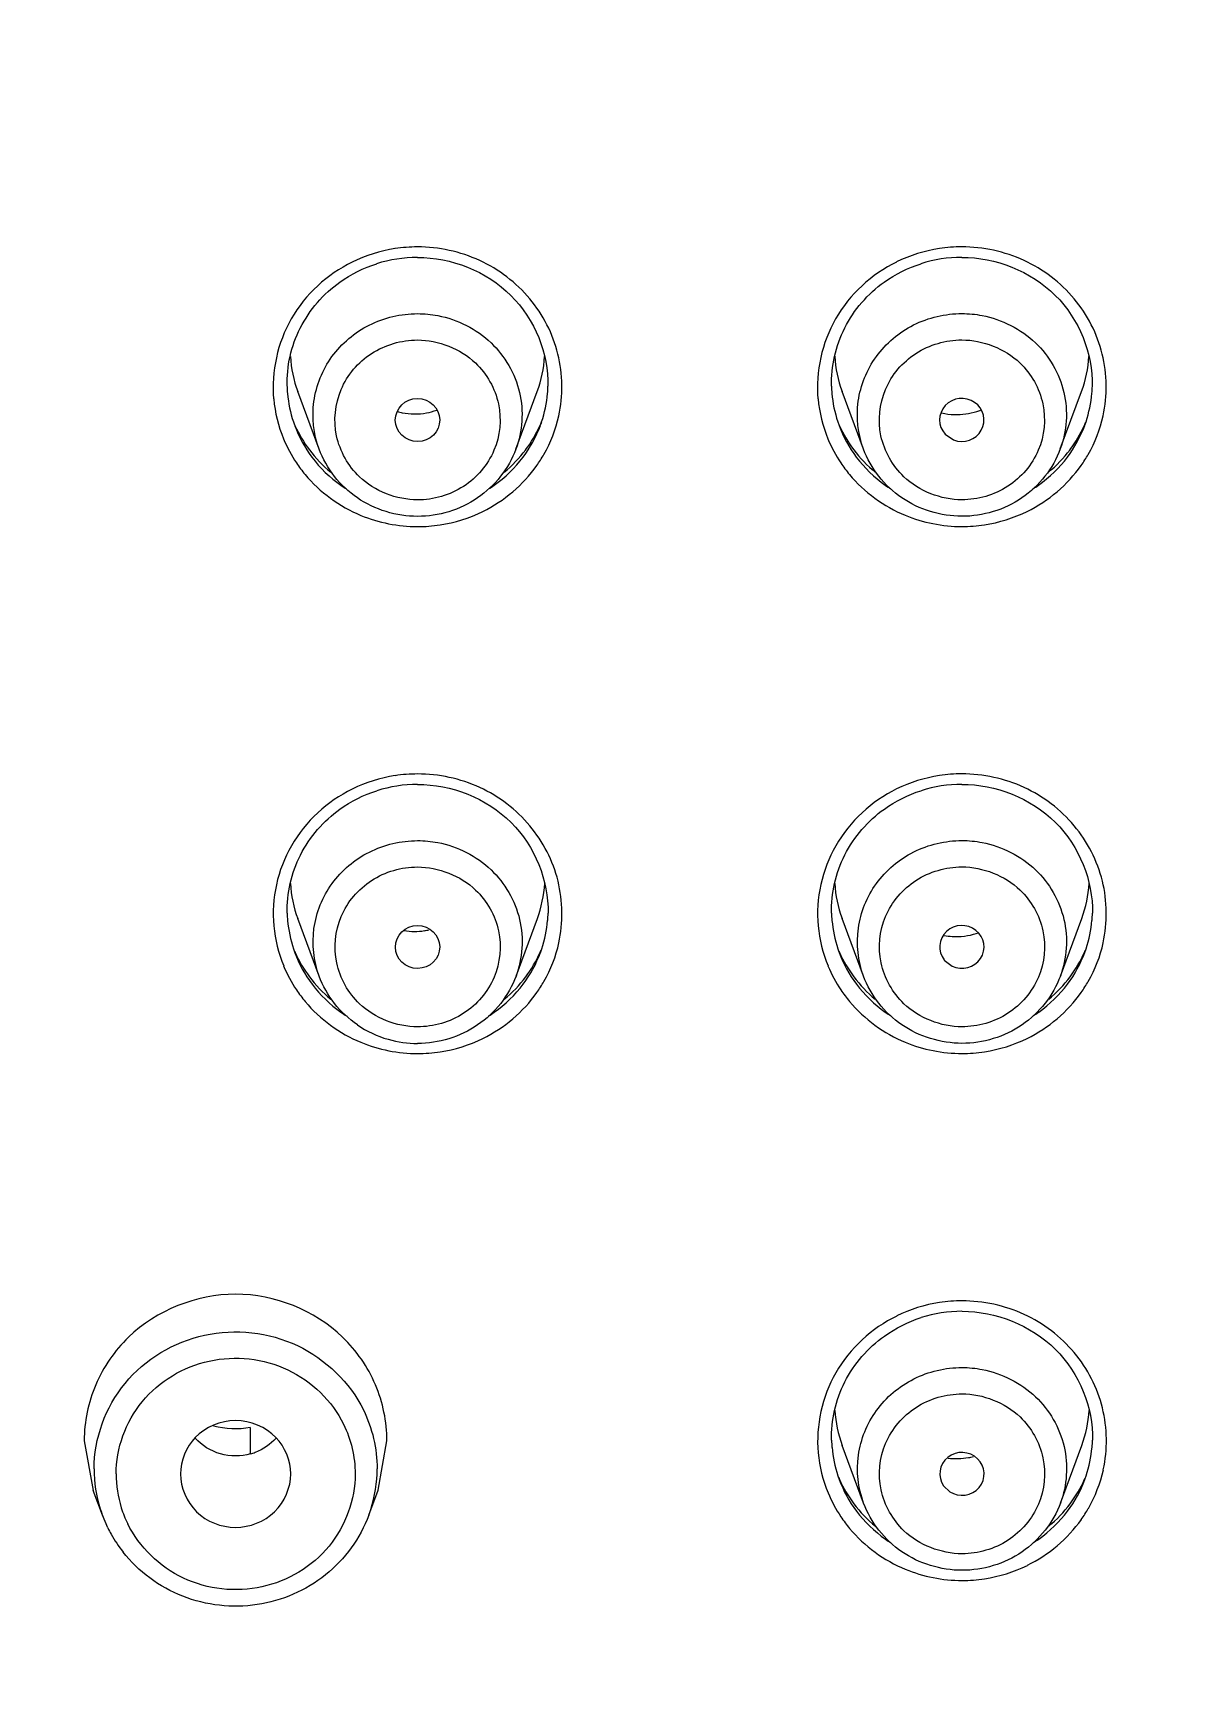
# Model space of a CAD drawing. Extents: x 4680 to 5808, y -3 to 824.
# Drawn here: x 5200.32 to 5216.01, y 560.05 to 582.48 of the extents above; entities that cross this region are included whole.
import ezdxf

# ---------------------------------------------------------------- set-up
doc = ezdxf.new("R2010")
doc.units = 0
doc.header["$LTSCALE"] = 4
doc.header["$MEASUREMENT"] = 0
for name, color, linetype in [('F3A55-R01_DXF_CONTINUOUS_LINE', 7, 'CONTINUOUS'), ('F3A55-R02_DXF_CONTINUOUS_LINE', 7, 'CONTINUOUS'), ('F3A55-R05_DXF_CONTINUOUS_LINE', 7, 'CONTINUOUS')]:
    doc.layers.add(name, color=color, linetype=linetype)

msp = doc.modelspace()

# ---------------------------------------------------------------- linework, layer by layer
at = {"layer": 'F3A55-R01_DXF_CONTINUOUS_LINE', "color": 9, "linetype": 'Continuous'}
for points, knots in [([(5208.603, 604.42), (5212.915, 603.719), (5221.405, 601.45), (5233.139, 595.564), (5243.376, 587.456), (5251.664, 577.468), (5257.642, 566.031), (5261.049, 553.636), (5261.733, 540.831), (5260.353, 532.385), (5259.226, 528.295)], [0, 0, 0, 0, 0.127243, 0.253926, 0.379839, 0.504913, 0.62922, 0.752956, 0.876436, 1, 1, 1, 1]), ([(5260.701, 541.59), (5260.702, 548.649), (5258.08, 562.95), (5246.804, 581.613), (5229.646, 595.364), (5215.659, 600.149), (5208.494, 601.312)], [0, 0, 0, 0, 0.246653, 0.495135, 0.746378, 1, 1, 1, 1]), ([(5136.653, 541.394), (5136.652, 545.286), (5137.446, 553.103), (5140.973, 564.353), (5146.701, 574.72), (5154.403, 583.801), (5163.787, 591.248), (5178.025, 598.619), (5198.143, 602.507), (5218.262, 598.624), (5232.504, 591.262), (5241.888, 583.814), (5249.597, 574.74), (5255.327, 564.374), (5258.858, 553.126), (5259.654, 545.309), (5259.654, 541.417)], [0, 0, 0, 0, 0.061575, 0.123304, 0.185315, 0.247693, 0.310467, 0.373601, 0.500005, 0.626397, 0.689539, 0.752312, 0.814687, 0.876699, 0.938429, 1, 1, 1, 1])]:
    msp.add_open_spline(points, degree=3, knots=knots, dxfattribs=at)
at = {"layer": 'F3A55-R02_DXF_CONTINUOUS_LINE', "color": 7, "linetype": 'Continuous'}
for p, q in [((5203.274, 563.525), (5203.274, 563.179)), ((5201.016, 563.346), (5201.138, 562.672)), ((5205.01, 562.673), (5205.131, 563.346)), ((5201.264, 562.334), (5201.138, 562.672)), ((5204.885, 562.334), (5205.01, 562.673)), ((5201.337, 562.163), (5201.264, 562.334))]:
    msp.add_line(p, q, dxfattribs=at)
at = {"layer": 'F3A55-R02_DXF_CONTINUOUS_LINE', "color": 9, "linetype": 'Continuous'}
for centre, radius, start, end in [((5205.547, 577.556), 2.02, 98.7151, 116.0871), ((5205.547, 577.546), 2.03, 90.0145, 98.682), ((5212.947, 577.557), 2.02, 98.7151, 116.0871), ((5212.947, 577.547), 2.03, 90.0145, 98.682), ((5205.446, 577.679), 1.862, 185.2102, 202.5484), ((5212.846, 577.68), 1.862, 185.2102, 202.5484), ((5205.479, 577.743), 1.709, 200.4537, 216.88), ((5205.615, 577.743), 1.709, 323.1362, 339.5625), ((5205.636, 577.685), 1.876, 330.26, 347.5483), ((5212.879, 577.744), 1.709, 200.4537, 216.88), ((5213.015, 577.744), 1.709, 323.1362, 339.5625), ((5213.036, 577.686), 1.876, 330.26, 347.5483), ((5205.466, 577.69), 1.885, 202.6166, 213.8624), ((5212.866, 577.691), 1.885, 202.6166, 213.8624), ((5205.625, 577.692), 1.888, 324.839, 330.2324), ((5213.025, 577.693), 1.888, 324.839, 330.2324), ((5205.48, 577.699), 1.902, 213.854, 219.8035), ((5212.88, 577.7), 1.902, 213.854, 219.8035), ((5205.523, 577.785), 1.77, 234.8788, 237.9224), ((5205.571, 577.785), 1.77, 302.0922, 305.1373), ((5212.923, 577.786), 1.77, 234.8788, 237.9224), ((5212.971, 577.786), 1.77, 302.0922, 305.1373), ((5205.547, 577.794), 2.02, 278.7151, 296.0871), ((5212.947, 577.795), 2.02, 278.7151, 296.0871), ((5205.547, 577.804), 2.03, 270.0145, 278.682), ((5212.947, 577.805), 2.03, 270.0145, 278.682), ((5205.548, 570.392), 2.02, 98.7151, 116.0871), ((5205.548, 570.381), 2.03, 90.0145, 98.682), ((5212.948, 570.393), 2.02, 98.7151, 116.0871), ((5212.948, 570.383), 2.03, 90.0145, 98.682), ((5205.447, 570.515), 1.862, 185.2102, 202.5484), ((5212.847, 570.516), 1.862, 185.2102, 202.5484), ((5205.48, 570.579), 1.709, 200.4537, 216.88), ((5205.616, 570.579), 1.709, 323.1362, 339.5625), ((5205.637, 570.52), 1.876, 330.26, 347.5483), ((5212.88, 570.58), 1.709, 200.4537, 216.88), ((5213.016, 570.58), 1.709, 323.1362, 339.5625), ((5213.037, 570.522), 1.876, 330.26, 347.5483), ((5205.467, 570.526), 1.885, 202.6166, 213.8624), ((5212.867, 570.527), 1.885, 202.6166, 213.8624), ((5205.626, 570.528), 1.888, 324.839, 330.2324), ((5213.026, 570.529), 1.888, 324.839, 330.2324), ((5205.481, 570.535), 1.902, 213.854, 219.8035), ((5212.881, 570.536), 1.902, 213.854, 219.8035), ((5205.524, 570.621), 1.77, 234.8788, 237.9224), ((5205.572, 570.621), 1.77, 302.0922, 305.1373), ((5212.924, 570.622), 1.77, 234.8788, 237.9224), ((5212.972, 570.622), 1.77, 302.0922, 305.1373), ((5205.548, 570.64), 2.03, 270.0145, 278.682), ((5205.548, 570.63), 2.02, 278.7151, 296.0871), ((5212.948, 570.641), 2.03, 270.0145, 278.682), ((5212.948, 570.631), 2.02, 278.7151, 296.0871), ((5212.949, 563.229), 2.02, 98.7151, 116.0871), ((5212.949, 563.218), 2.03, 90.0145, 98.682), ((5212.848, 563.352), 1.862, 185.2102, 202.5484), ((5202.969, 562.966), 1.819, 180.0697, 197.4658), ((5202.985, 562.897), 1.536, 180.0699, 197.4659), ((5203.177, 562.966), 1.821, 342.354, 359.9342), ((5212.881, 563.415), 1.709, 200.4537, 216.88), ((5213.017, 563.415), 1.709, 323.1362, 339.5625), ((5213.038, 563.357), 1.876, 330.26, 347.5483), ((5212.868, 563.363), 1.885, 202.6166, 213.8624), ((5202.972, 562.968), 1.822, 197.5073, 200.3804), ((5202.994, 562.901), 1.546, 197.5173, 206.1888), ((5203.188, 562.964), 1.81, 339.6379, 342.3213), ((5213.027, 563.364), 1.888, 324.839, 330.2324), ((5212.882, 563.372), 1.902, 213.854, 219.8035), ((5212.925, 563.458), 1.77, 234.8788, 237.9224), ((5212.973, 563.458), 1.77, 302.0922, 305.1373), ((5212.949, 563.477), 2.03, 270.0145, 278.682), ((5212.949, 563.467), 2.02, 278.7151, 296.0871)]:
    msp.add_arc(centre, radius, start, end, dxfattribs=at)
at = {"layer": 'F3A55-R02_DXF_CONTINUOUS_LINE', "color": 7, "linetype": 'Continuous'}
for centre, radius, start, end in [((5205.548, 577.589), 1.844, 90.0545, 107.5744), ((5212.948, 577.59), 1.844, 90.0545, 107.5744), ((5205.418, 577.723), 1.645, 181.4713, 184.8665), ((5205.676, 577.723), 1.645, 355.1493, 358.537), ((5212.818, 577.724), 1.645, 181.4713, 184.8665), ((5213.076, 577.724), 1.645, 355.1493, 358.537), ((5205.445, 577.726), 1.671, 184.887, 198.4233), ((5205.649, 577.726), 1.671, 341.5932, 355.1287), ((5212.845, 577.727), 1.671, 184.887, 198.4233), ((5213.049, 577.727), 1.671, 341.5932, 355.1287), ((5205.423, 577.72), 1.648, 198.4463, 200.3758), ((5205.459, 577.859), 1.731, 202.4826, 204.2406), ((5205.478, 577.869), 1.752, 204.2668, 216.8864), ((5205.615, 577.869), 1.752, 323.1297, 335.7493), ((5205.635, 577.859), 1.731, 335.7755, 337.534), ((5205.671, 577.72), 1.648, 339.6404, 341.5703), ((5212.823, 577.721), 1.648, 198.4463, 200.3758), ((5212.859, 577.861), 1.731, 202.4826, 204.2406), ((5212.878, 577.87), 1.752, 204.2668, 216.8864), ((5213.015, 577.87), 1.752, 323.1297, 335.7493), ((5213.035, 577.861), 1.731, 335.7755, 337.534), ((5213.071, 577.721), 1.648, 339.6404, 341.5703), ((5205.509, 577.895), 1.792, 216.9604, 230.4715), ((5205.585, 577.895), 1.792, 309.5446, 323.0558), ((5212.909, 577.896), 1.792, 216.9604, 230.4715), ((5212.985, 577.896), 1.792, 309.5446, 323.0558), ((5205.549, 570.425), 1.844, 90.0545, 107.5744), ((5212.949, 570.426), 1.844, 90.0545, 107.5744), ((5205.419, 570.559), 1.645, 181.4713, 184.8665), ((5205.446, 570.562), 1.671, 184.887, 198.4233), ((5205.65, 570.562), 1.671, 341.5932, 355.1287), ((5205.677, 570.559), 1.645, 355.1493, 358.537), ((5212.819, 570.56), 1.645, 181.4713, 184.8665), ((5212.846, 570.563), 1.671, 184.887, 198.4233), ((5213.05, 570.563), 1.671, 341.5932, 355.1287), ((5213.077, 570.56), 1.645, 355.1493, 358.537), ((5205.424, 570.555), 1.648, 198.4463, 200.3758), ((5205.46, 570.695), 1.731, 202.4826, 204.2406), ((5205.479, 570.705), 1.752, 204.2668, 216.8864), ((5205.616, 570.705), 1.752, 323.1297, 335.7493), ((5205.636, 570.695), 1.731, 335.7755, 337.534), ((5205.672, 570.555), 1.648, 339.6404, 341.5703), ((5212.824, 570.556), 1.648, 198.4463, 200.3758), ((5212.86, 570.696), 1.731, 202.4826, 204.2406), ((5212.879, 570.706), 1.752, 204.2668, 216.8864), ((5213.016, 570.706), 1.752, 323.1297, 335.7493), ((5213.036, 570.696), 1.731, 335.7755, 337.534), ((5213.072, 570.556), 1.648, 339.6404, 341.5703), ((5205.51, 570.73), 1.792, 216.9604, 230.4715), ((5205.586, 570.73), 1.792, 309.5446, 323.0558), ((5212.91, 570.731), 1.792, 216.9604, 230.4715), ((5212.986, 570.731), 1.792, 309.5446, 323.0558), ((5212.95, 563.262), 1.844, 90.0545, 107.5744), ((5212.82, 563.396), 1.645, 181.4713, 184.8665), ((5212.847, 563.399), 1.671, 184.887, 198.4233), ((5213.051, 563.399), 1.671, 341.5932, 355.1287), ((5213.078, 563.396), 1.645, 355.1493, 358.537), ((5203.076, 563.886), 0.745, 285.6487, 290.7813), ((5212.825, 563.392), 1.648, 198.4463, 200.3758), ((5212.861, 563.532), 1.731, 202.4826, 204.2406), ((5212.88, 563.542), 1.752, 204.2668, 216.8864), ((5213.017, 563.542), 1.752, 323.1297, 335.7493), ((5213.037, 563.532), 1.731, 335.7755, 337.534), ((5213.073, 563.392), 1.648, 339.6404, 341.5703), ((5212.911, 563.567), 1.792, 216.9604, 230.4715), ((5212.987, 563.567), 1.792, 309.5446, 323.0558), ((5203.012, 562.986), 1.867, 206.2083, 209.1188), ((5203.02, 562.991), 1.876, 209.1202, 218.089)]:
    msp.add_arc(centre, radius, start, end, dxfattribs=at)
at = {"layer": 'F3A55-R02_DXF_CONTINUOUS_LINE', "color": 9, "linetype": 'Continuous'}
for points, knots in [([(5201.619, 599.455), (5206.916, 599.159), (5217.457, 597.194), (5231.901, 590.323), (5243.99, 580.014), (5249.934, 571.262), (5252.242, 566.609)], [0, 0, 0, 0, 0.252458, 0.503639, 0.75287, 1, 1, 1, 1]), ([(5257.231, 541.226), (5257.231, 544.965), (5256.466, 552.473), (5253.073, 563.278), (5247.568, 573.235), (5240.165, 581.954), (5231.151, 589.104), (5220.874, 594.414), (5209.733, 597.681), (5202.003, 598.415), (5198.144, 598.415)], [0, 0, 0, 0, 0.123011, 0.246323, 0.370202, 0.494815, 0.620217, 0.746344, 0.873021, 1, 1, 1, 1]), ([(5198.144, 597.99), (5201.976, 597.991), (5209.652, 597.262), (5220.714, 594.018), (5230.918, 588.746), (5239.868, 581.646), (5247.219, 572.988), (5252.685, 563.102), (5256.054, 552.373), (5256.814, 544.918), (5256.814, 541.205)], [0, 0, 0, 0, 0.126979, 0.253656, 0.379783, 0.505185, 0.629798, 0.753677, 0.876989, 1, 1, 1, 1]), ([(5207.391, 592.649), (5212.701, 591.744), (5223.078, 588.351), (5236.348, 578.955), (5246.115, 566.116), (5249.676, 555.977), (5250.617, 550.812)], [0, 0, 0, 0, 0.253201, 0.504427, 0.75322, 1, 1, 1, 1]), ([(5207.467, 577.28), (5207.527, 577.553), (5207.52, 578.138), (5207.119, 578.916), (5206.417, 579.45), (5205.835, 579.576), (5205.547, 579.576)], [0, 0, 0, 0, 0.246406, 0.494418, 0.745837, 1, 1, 1, 1]), ([(5214.867, 577.281), (5214.927, 577.554), (5214.92, 578.139), (5214.519, 578.917), (5213.817, 579.451), (5213.235, 579.577), (5212.947, 579.577)], [0, 0, 0, 0, 0.246406, 0.494418, 0.745837, 1, 1, 1, 1]), ([(5204.659, 579.37), (5204.32, 579.204), (5203.729, 578.665), (5203.558, 577.88), (5203.591, 577.51)], [0, 0, 0, 0, 0.503911, 1, 1, 1, 1]), ([(5212.059, 579.371), (5211.72, 579.205), (5211.129, 578.666), (5210.958, 577.881), (5210.991, 577.511)], [0, 0, 0, 0, 0.503911, 1, 1, 1, 1]), ([(5207.468, 570.116), (5207.528, 570.389), (5207.521, 570.974), (5207.12, 571.752), (5206.418, 572.286), (5205.836, 572.411), (5205.548, 572.411)], [0, 0, 0, 0, 0.246406, 0.494418, 0.745837, 1, 1, 1, 1]), ([(5214.868, 570.117), (5214.928, 570.39), (5214.921, 570.975), (5214.52, 571.753), (5213.818, 572.287), (5213.236, 572.412), (5212.948, 572.412)], [0, 0, 0, 0, 0.246406, 0.494418, 0.745837, 1, 1, 1, 1]), ([(5204.66, 572.206), (5204.321, 572.039), (5203.73, 571.501), (5203.559, 570.716), (5203.592, 570.346)], [0, 0, 0, 0, 0.503911, 1, 1, 1, 1]), ([(5212.06, 572.207), (5211.721, 572.04), (5211.13, 571.502), (5210.959, 570.717), (5210.992, 570.347)], [0, 0, 0, 0, 0.503911, 1, 1, 1, 1]), ([(5212.061, 565.042), (5211.722, 564.876), (5211.131, 564.337), (5210.96, 563.553), (5210.993, 563.183)], [0, 0, 0, 0, 0.503911, 1, 1, 1, 1]), ([(5214.869, 562.953), (5214.929, 563.226), (5214.922, 563.811), (5214.521, 564.589), (5213.819, 565.123), (5213.237, 565.248), (5212.949, 565.248)], [0, 0, 0, 0, 0.246406, 0.494418, 0.745837, 1, 1, 1, 1]), ([(5201.15, 562.964), (5201.15, 563.376), (5201.462, 564.234), (5202.624, 564.921), (5203.968, 564.778), (5204.627, 564.139), (5204.811, 563.765)], [0, 0, 0, 0, 0.246212, 0.497359, 0.750648, 1, 1, 1, 1]), ([(5201.449, 562.895), (5201.449, 563.243), (5201.712, 563.968), (5202.694, 564.548), (5203.829, 564.428), (5204.386, 563.888), (5204.541, 563.572)], [0, 0, 0, 0, 0.246222, 0.497359, 0.750638, 1, 1, 1, 1]), ([(5204.699, 562.896), (5204.699, 562.547), (5204.436, 561.823), (5203.454, 561.243), (5202.319, 561.363), (5201.762, 561.903), (5201.607, 562.219)], [0, 0, 0, 0, 0.246222, 0.497359, 0.750638, 1, 1, 1, 1])]:
    msp.add_open_spline(points, degree=3, knots=knots, dxfattribs=at)
at = {"layer": 'F3A55-R02_DXF_CONTINUOUS_LINE', "color": 7, "linetype": 'Continuous'}
for points, knots in [([(5205.547, 579.433), (5206.004, 579.433), (5206.948, 579.071), (5207.331, 578.126), (5207.32, 577.681)], [0, 0, 0, 0, 0.507035, 1, 1, 1, 1]), ([(5212.947, 579.434), (5213.404, 579.434), (5214.348, 579.073), (5214.731, 578.127), (5214.72, 577.682)], [0, 0, 0, 0, 0.507035, 1, 1, 1, 1]), ([(5203.774, 577.681), (5203.767, 577.952), (5203.893, 578.509), (5204.269, 578.938), (5204.492, 579.098)], [0, 0, 0, 0, 0.496276, 1, 1, 1, 1]), ([(5211.174, 577.682), (5211.167, 577.953), (5211.293, 578.51), (5211.669, 578.939), (5211.892, 579.099)], [0, 0, 0, 0, 0.496276, 1, 1, 1, 1]), ([(5205.548, 572.269), (5206.005, 572.269), (5206.949, 571.907), (5207.332, 570.961), (5207.321, 570.517)], [0, 0, 0, 0, 0.507035, 1, 1, 1, 1]), ([(5212.948, 572.27), (5213.405, 572.27), (5214.349, 571.908), (5214.732, 570.962), (5214.721, 570.518)], [0, 0, 0, 0, 0.507035, 1, 1, 1, 1]), ([(5203.775, 570.517), (5203.768, 570.787), (5203.894, 571.345), (5204.27, 571.774), (5204.493, 571.933)], [0, 0, 0, 0, 0.496276, 1, 1, 1, 1]), ([(5211.175, 570.518), (5211.168, 570.788), (5211.294, 571.346), (5211.67, 571.775), (5211.893, 571.934)], [0, 0, 0, 0, 0.496276, 1, 1, 1, 1]), ([(5205.131, 563.346), (5205.131, 563.606), (5205.022, 564.133), (5204.416, 565.011), (5203.074, 565.556), (5201.731, 565.011), (5201.126, 564.133), (5201.016, 563.605), (5201.016, 563.346)], [0, 0, 0, 0, 0.124303, 0.249677, 0.49999, 0.750307, 0.875692, 1, 1, 1, 1]), ([(5212.949, 565.106), (5213.406, 565.106), (5214.35, 564.744), (5214.733, 563.798), (5214.722, 563.354)], [0, 0, 0, 0, 0.507035, 1, 1, 1, 1]), ([(5211.176, 563.353), (5211.169, 563.624), (5211.295, 564.182), (5211.671, 564.61), (5211.894, 564.77)], [0, 0, 0, 0, 0.496276, 1, 1, 1, 1]), ([(5203.622, 563.391), (5203.484, 563.534), (5203.074, 563.709), (5202.664, 563.534), (5202.526, 563.391)], [0, 0, 0, 0, 0.499989, 1, 1, 1, 1]), ([(5203.277, 563.168), (5203.146, 563.131), (5202.859, 563.13), (5202.614, 563.282), (5202.524, 563.382)], [0, 0, 0, 0, 0.50233, 1, 1, 1, 1]), ([(5202.324, 562.895), (5202.324, 562.709), (5202.492, 562.318), (5203.074, 562.094), (5203.656, 562.319), (5203.824, 562.709), (5203.824, 562.896)], [0, 0, 0, 0, 0.247139, 0.499984, 0.752836, 1, 1, 1, 1]), ([(5204.885, 562.334), (5204.768, 562.021), (5204.35, 561.446), (5203.378, 561.03), (5202.326, 561.145), (5201.751, 561.569), (5201.544, 561.834)], [0, 0, 0, 0, 0.247919, 0.498701, 0.750371, 1, 1, 1, 1])]:
    msp.add_open_spline(points, degree=3, knots=knots, dxfattribs=at)
for points in [[(5204.492, 579.098), (5204.644, 579.206), (5204.814, 579.291), (5204.992, 579.347)], [(5211.892, 579.099), (5212.044, 579.207), (5212.214, 579.292), (5212.392, 579.348)], [(5204.493, 571.933), (5204.645, 572.041), (5204.815, 572.126), (5204.993, 572.183)], [(5211.893, 571.934), (5212.045, 572.043), (5212.215, 572.128), (5212.393, 572.184)], [(5211.894, 564.77), (5212.046, 564.878), (5212.216, 564.963), (5212.394, 565.02)], [(5203.274, 563.525), (5203.11, 563.497), (5202.936, 563.504), (5202.775, 563.547)], [(5202.526, 563.391), (5202.402, 563.263), (5202.324, 563.074), (5202.324, 562.895)], [(5203.625, 563.383), (5203.548, 563.298), (5203.448, 563.23), (5203.341, 563.189)], [(5203.824, 562.896), (5203.824, 563.074), (5203.746, 563.263), (5203.622, 563.391)]]:
    msp.add_open_spline(points, degree=3, dxfattribs=at)
at = {"layer": 'F3A55-R02_DXF_CONTINUOUS_LINE', "color": 9, "linetype": 'Continuous'}
for points in [[(5204.112, 576.717), (5204.221, 576.571), (5204.356, 576.442), (5204.504, 576.337)], [(5206.59, 576.338), (5206.739, 576.442), (5206.873, 576.572), (5206.982, 576.718)], [(5211.512, 576.718), (5211.621, 576.573), (5211.756, 576.443), (5211.904, 576.338)], [(5213.99, 576.339), (5214.139, 576.443), (5214.273, 576.573), (5214.382, 576.719)], [(5204.019, 576.482), (5204.219, 576.241), (5204.487, 576.047), (5204.776, 575.927)], [(5206.435, 575.98), (5206.723, 576.122), (5206.984, 576.342), (5207.169, 576.604)], [(5211.419, 576.483), (5211.619, 576.243), (5211.887, 576.048), (5212.176, 575.928)], [(5213.835, 575.981), (5214.123, 576.123), (5214.384, 576.343), (5214.569, 576.605)], [(5204.776, 575.927), (5205.018, 575.827), (5205.285, 575.774), (5205.547, 575.774)], [(5212.176, 575.928), (5212.418, 575.828), (5212.685, 575.775), (5212.947, 575.775)], [(5204.113, 569.553), (5204.222, 569.407), (5204.357, 569.278), (5204.505, 569.173)], [(5206.591, 569.173), (5206.74, 569.278), (5206.874, 569.408), (5206.983, 569.553)], [(5211.513, 569.554), (5211.622, 569.408), (5211.757, 569.279), (5211.905, 569.174)], [(5213.991, 569.174), (5214.14, 569.279), (5214.274, 569.409), (5214.383, 569.554)], [(5204.02, 569.317), (5204.22, 569.077), (5204.488, 568.883), (5204.777, 568.763)], [(5206.436, 568.816), (5206.724, 568.957), (5206.985, 569.178), (5207.17, 569.44)], [(5211.42, 569.318), (5211.62, 569.078), (5211.888, 568.884), (5212.177, 568.764)], [(5213.836, 568.817), (5214.124, 568.958), (5214.385, 569.179), (5214.57, 569.441)], [(5204.777, 568.763), (5205.019, 568.663), (5205.286, 568.61), (5205.548, 568.61)], [(5212.177, 568.764), (5212.419, 568.664), (5212.686, 568.611), (5212.948, 568.611)], [(5204.811, 563.765), (5204.932, 563.519), (5204.998, 563.238), (5204.998, 562.964)], [(5204.541, 563.572), (5204.643, 563.364), (5204.699, 563.127), (5204.699, 562.896)], [(5211.514, 562.39), (5211.623, 562.244), (5211.758, 562.115), (5211.907, 562.01)], [(5213.992, 562.01), (5214.141, 562.115), (5214.275, 562.244), (5214.384, 562.39)], [(5211.421, 562.154), (5211.621, 561.914), (5211.889, 561.719), (5212.178, 561.6)], [(5213.837, 561.653), (5214.125, 561.794), (5214.386, 562.014), (5214.571, 562.277)], [(5212.178, 561.6), (5212.42, 561.5), (5212.687, 561.447), (5212.949, 561.447)]]:
    msp.add_open_spline(points, degree=3, dxfattribs=at)
at = {"layer": 'F3A55-R05_DXF_CONTINUOUS_LINE', "color": 7, "linetype": 'Continuous'}
for p, q in [((5204.209, 576.827), (5203.919, 577.609)), ((5206.885, 576.828), (5207.175, 577.609)), ((5211.609, 576.828), (5211.319, 577.61)), ((5214.285, 576.829), (5214.575, 577.611)), ((5212.721, 577.03), (5212.834, 576.952)), ((5204.21, 569.663), (5203.92, 570.445)), ((5206.886, 569.663), (5207.176, 570.445)), ((5211.61, 569.664), (5211.32, 570.446)), ((5214.286, 569.664), (5214.576, 570.446)), ((5212.708, 569.882), (5212.813, 569.799)), ((5211.611, 562.5), (5211.321, 563.282)), ((5214.287, 562.5), (5214.577, 563.282)), ((5212.699, 562.733), (5212.781, 562.653))]:
    msp.add_line(p, q, dxfattribs=at)
for centre, radius, start, end in [((5205.455, 578.179), 1.639, 183.1893, 200.3406), ((5205.638, 578.179), 1.639, 339.6761, 356.8038), ((5212.855, 578.18), 1.639, 183.1893, 200.3406), ((5213.038, 578.18), 1.639, 339.6761, 356.8038), ((5205.508, 578.191), 0.885, 254.5694, 259.0422), ((5205.511, 578.2), 0.894, 280.1086, 289.4572), ((5212.874, 578.21), 0.914, 257.1461, 268.2226), ((5212.873, 578.209), 0.912, 268.3106, 287.6028), ((5212.876, 578.194), 0.897, 287.6831, 291.4674), ((5205.456, 571.014), 1.639, 183.1893, 200.3406), ((5205.639, 571.014), 1.639, 339.6761, 356.8038), ((5212.856, 571.015), 1.639, 183.1893, 200.3406), ((5213.039, 571.015), 1.639, 339.6761, 356.8038), ((5205.513, 571.063), 0.793, 279.3538, 283.7552), ((5212.875, 571.075), 0.875, 258.719, 266.0299), ((5212.878, 571.061), 0.86, 287.9266, 289.5766), ((5205.545, 570.194), 1.446, 235.6626, 254.0047), ((5205.549, 570.214), 1.466, 254.0782, 269.9648), ((5212.857, 563.851), 1.639, 183.1893, 200.3406), ((5213.04, 563.851), 1.639, 339.6761, 356.8038), ((5212.876, 563.95), 0.847, 262.0387, 280.9222), ((5212.877, 563.938), 0.836, 280.9993, 285.7586)]:
    msp.add_arc(centre, radius, start, end, dxfattribs=at)
for centre, major_axis, ratio in [((5205.547, 577.223), (0.302, 0.002), 0.968914), ((5205.548, 570.059), (0.301, 0.001), 0.968622)]:
    msp.add_ellipse(centre, major_axis=major_axis, ratio=ratio, dxfattribs=at)
for centre, major_axis, ratio, start_param, end_param in [((5212.946, 577.224), (0.302, 0.003), 0.968813, -1.961824, 3.856214), ((5212.947, 570.06), (0.301, 0.003), 0.968524, -2.042769, 3.787291), ((5212.948, 562.896), (0.301, 0.002), 0.9683, -2.164989, 3.728109)]:
    msp.add_ellipse(centre, major_axis=major_axis, ratio=ratio, start_param=start_param, end_param=end_param, dxfattribs=at)
at = {"layer": 'F3A55-R05_DXF_CONTINUOUS_LINE', "color": 9, "linetype": 'Continuous'}
for points, knots in [([(5204.209, 576.827), (5204.134, 577.031), (5204.083, 577.486), (5204.342, 578.119), (5204.869, 578.563), (5205.322, 578.669), (5205.547, 578.669)], [0, 0, 0, 0, 0.246696, 0.494426, 0.745662, 1, 1, 1, 1]), ([(5205.547, 578.669), (5205.639, 578.669), (5206.002, 578.636), (5206.35, 578.459), (5206.546, 578.272)], [0, 0, 0, 0, 0.253569, 1, 1, 1, 1]), ([(5211.609, 576.828), (5211.534, 577.032), (5211.483, 577.487), (5211.742, 578.12), (5212.269, 578.565), (5212.722, 578.67), (5212.947, 578.67)], [0, 0, 0, 0, 0.246696, 0.494426, 0.745662, 1, 1, 1, 1]), ([(5212.947, 578.67), (5213.039, 578.67), (5213.402, 578.637), (5213.75, 578.46), (5213.946, 578.273)], [0, 0, 0, 0, 0.253569, 1, 1, 1, 1]), ([(5204.758, 576.451), (5204.605, 576.598), (5204.38, 576.992), (5204.448, 577.666), (5204.888, 578.184), (5205.33, 578.311), (5205.547, 578.311)], [0, 0, 0, 0, 0.248729, 0.495606, 0.74569, 1, 1, 1, 1]), ([(5206.546, 578.272), (5206.733, 578.093), (5207.012, 577.619), (5206.974, 577.069), (5206.885, 576.828)], [0, 0, 0, 0, 0.501967, 1, 1, 1, 1]), ([(5212.158, 576.452), (5212.005, 576.599), (5211.78, 576.993), (5211.848, 577.667), (5212.288, 578.185), (5212.73, 578.312), (5212.947, 578.312)], [0, 0, 0, 0, 0.248729, 0.495606, 0.74569, 1, 1, 1, 1]), ([(5213.946, 578.273), (5214.133, 578.094), (5214.412, 577.62), (5214.374, 577.07), (5214.285, 576.829)], [0, 0, 0, 0, 0.501967, 1, 1, 1, 1]), ([(5206.336, 577.998), (5206.489, 577.851), (5206.714, 577.456), (5206.646, 576.782), (5206.206, 576.264), (5205.764, 576.137), (5205.547, 576.137)], [0, 0, 0, 0, 0.248729, 0.495606, 0.74569, 1, 1, 1, 1]), ([(5213.736, 577.999), (5213.889, 577.852), (5214.114, 577.457), (5214.046, 576.783), (5213.606, 576.266), (5213.164, 576.138), (5212.947, 576.138)], [0, 0, 0, 0, 0.248729, 0.495606, 0.74569, 1, 1, 1, 1]), ([(5204.21, 569.663), (5204.135, 569.867), (5204.084, 570.322), (5204.343, 570.955), (5204.87, 571.399), (5205.323, 571.505), (5205.548, 571.505)], [0, 0, 0, 0, 0.246696, 0.494426, 0.745662, 1, 1, 1, 1]), ([(5205.548, 571.505), (5205.64, 571.505), (5206.003, 571.472), (5206.351, 571.295), (5206.547, 571.108)], [0, 0, 0, 0, 0.253569, 1, 1, 1, 1]), ([(5211.61, 569.664), (5211.535, 569.868), (5211.484, 570.323), (5211.743, 570.956), (5212.27, 571.4), (5212.723, 571.506), (5212.948, 571.506)], [0, 0, 0, 0, 0.246696, 0.494426, 0.745662, 1, 1, 1, 1]), ([(5212.948, 571.506), (5213.04, 571.506), (5213.403, 571.473), (5213.751, 571.296), (5213.947, 571.109)], [0, 0, 0, 0, 0.253569, 1, 1, 1, 1]), ([(5204.759, 569.287), (5204.606, 569.434), (5204.381, 569.828), (5204.449, 570.502), (5204.889, 571.02), (5205.331, 571.147), (5205.548, 571.147)], [0, 0, 0, 0, 0.248729, 0.495606, 0.74569, 1, 1, 1, 1]), ([(5206.547, 571.108), (5206.734, 570.929), (5207.013, 570.454), (5206.975, 569.904), (5206.886, 569.663)], [0, 0, 0, 0, 0.501967, 1, 1, 1, 1]), ([(5212.159, 569.288), (5212.006, 569.435), (5211.781, 569.829), (5211.849, 570.503), (5212.289, 571.021), (5212.731, 571.148), (5212.948, 571.148)], [0, 0, 0, 0, 0.248729, 0.495606, 0.74569, 1, 1, 1, 1]), ([(5213.947, 571.109), (5214.134, 570.93), (5214.413, 570.455), (5214.375, 569.905), (5214.286, 569.664)], [0, 0, 0, 0, 0.501967, 1, 1, 1, 1]), ([(5206.337, 570.833), (5206.49, 570.687), (5206.715, 570.292), (5206.647, 569.618), (5206.207, 569.1), (5205.765, 568.973), (5205.548, 568.973)], [0, 0, 0, 0, 0.248729, 0.495606, 0.74569, 1, 1, 1, 1]), ([(5213.737, 570.834), (5213.89, 570.688), (5214.115, 570.293), (5214.047, 569.619), (5213.607, 569.101), (5213.165, 568.974), (5212.948, 568.974)], [0, 0, 0, 0, 0.248729, 0.495606, 0.74569, 1, 1, 1, 1]), ([(5211.611, 562.5), (5211.536, 562.704), (5211.485, 563.158), (5211.744, 563.792), (5212.271, 564.236), (5212.724, 564.342), (5212.949, 564.342)], [0, 0, 0, 0, 0.246696, 0.494426, 0.745662, 1, 1, 1, 1]), ([(5212.949, 564.342), (5213.041, 564.342), (5213.404, 564.308), (5213.752, 564.132), (5213.948, 563.945)], [0, 0, 0, 0, 0.253569, 1, 1, 1, 1]), ([(5212.16, 562.123), (5212.007, 562.27), (5211.782, 562.665), (5211.85, 563.339), (5212.29, 563.857), (5212.732, 563.984), (5212.949, 563.984)], [0, 0, 0, 0, 0.248729, 0.495606, 0.74569, 1, 1, 1, 1]), ([(5213.948, 563.945), (5214.135, 563.765), (5214.414, 563.291), (5214.376, 562.741), (5214.287, 562.5)], [0, 0, 0, 0, 0.501967, 1, 1, 1, 1]), ([(5213.738, 563.67), (5213.891, 563.523), (5214.116, 563.129), (5214.048, 562.455), (5213.608, 561.937), (5213.166, 561.81), (5212.949, 561.81)], [0, 0, 0, 0, 0.248729, 0.495606, 0.74569, 1, 1, 1, 1])]:
    msp.add_open_spline(points, degree=3, knots=knots, dxfattribs=at)
for points in [[(5205.547, 578.311), (5205.83, 578.311), (5206.131, 578.193), (5206.336, 577.998)], [(5212.947, 578.312), (5213.23, 578.312), (5213.531, 578.194), (5213.736, 577.999)], [(5205.547, 576.137), (5205.264, 576.137), (5204.963, 576.255), (5204.758, 576.451)], [(5212.947, 576.138), (5212.664, 576.138), (5212.363, 576.256), (5212.158, 576.452)], [(5205.548, 571.147), (5205.831, 571.147), (5206.132, 571.029), (5206.337, 570.833)], [(5212.948, 571.148), (5213.231, 571.148), (5213.532, 571.03), (5213.737, 570.834)], [(5205.548, 568.973), (5205.265, 568.973), (5204.964, 569.091), (5204.759, 569.287)], [(5212.948, 568.974), (5212.665, 568.974), (5212.364, 569.092), (5212.159, 569.288)], [(5212.949, 563.984), (5213.232, 563.984), (5213.533, 563.866), (5213.738, 563.67)], [(5212.949, 561.81), (5212.666, 561.81), (5212.365, 561.928), (5212.16, 562.123)]]:
    msp.add_open_spline(points, degree=3, dxfattribs=at)
at = {"layer": 'F3A55-R05_DXF_CONTINUOUS_LINE', "color": 7, "linetype": 'Continuous'}
for points in [[(5205.34, 577.322), (5205.447, 577.301), (5205.56, 577.3), (5205.668, 577.319)], [(5204.417, 576.457), (5204.329, 576.569), (5204.259, 576.695), (5204.209, 576.827)], [(5211.817, 576.458), (5211.729, 576.57), (5211.659, 576.696), (5211.609, 576.828)], [(5204.729, 576.165), (5204.611, 576.245), (5204.505, 576.345), (5204.417, 576.457)], [(5212.129, 576.166), (5212.011, 576.246), (5211.905, 576.346), (5211.817, 576.458)], [(5205.547, 575.913), (5205.262, 575.912), (5204.964, 576.003), (5204.729, 576.165)], [(5212.947, 575.914), (5212.662, 575.914), (5212.364, 576.004), (5212.129, 576.166)], [(5205.364, 570.284), (5205.455, 570.267), (5205.55, 570.266), (5205.642, 570.281)], [(5212.815, 570.202), (5212.925, 570.195), (5213.038, 570.209), (5213.143, 570.243)], [(5204.418, 569.293), (5204.33, 569.404), (5204.26, 569.53), (5204.21, 569.663)], [(5211.818, 569.294), (5211.73, 569.405), (5211.66, 569.531), (5211.61, 569.664)], [(5204.73, 569), (5204.612, 569.081), (5204.506, 569.181), (5204.418, 569.293)], [(5212.13, 569.002), (5212.012, 569.082), (5211.906, 569.182), (5211.818, 569.294)], [(5212.948, 568.749), (5212.663, 568.749), (5212.365, 568.84), (5212.13, 569.002)], [(5211.819, 562.13), (5211.731, 562.241), (5211.661, 562.367), (5211.611, 562.5)], [(5212.131, 561.837), (5212.013, 561.918), (5211.907, 562.018), (5211.819, 562.13)], [(5212.949, 561.585), (5212.664, 561.585), (5212.366, 561.676), (5212.131, 561.837)]]:
    msp.add_open_spline(points, degree=3, dxfattribs=at)
for points in [[(5206.885, 576.828), (5206.787, 576.564), (5206.412, 576.085), (5205.832, 575.913), (5205.547, 575.913)], [(5214.285, 576.829), (5214.187, 576.565), (5213.812, 576.086), (5213.232, 575.914), (5212.947, 575.914)], [(5206.886, 569.663), (5206.788, 569.399), (5206.413, 568.921), (5205.833, 568.748), (5205.548, 568.748)], [(5214.286, 569.664), (5214.188, 569.4), (5213.813, 568.922), (5213.233, 568.749), (5212.948, 568.749)], [(5214.287, 562.5), (5214.189, 562.236), (5213.814, 561.758), (5213.234, 561.585), (5212.949, 561.585)]]:
    msp.add_open_spline(points, degree=3, knots=[0, 0, 0, 0, 0.497254, 1, 1, 1, 1], dxfattribs=at)

doc.saveas('drawing.dxf')
